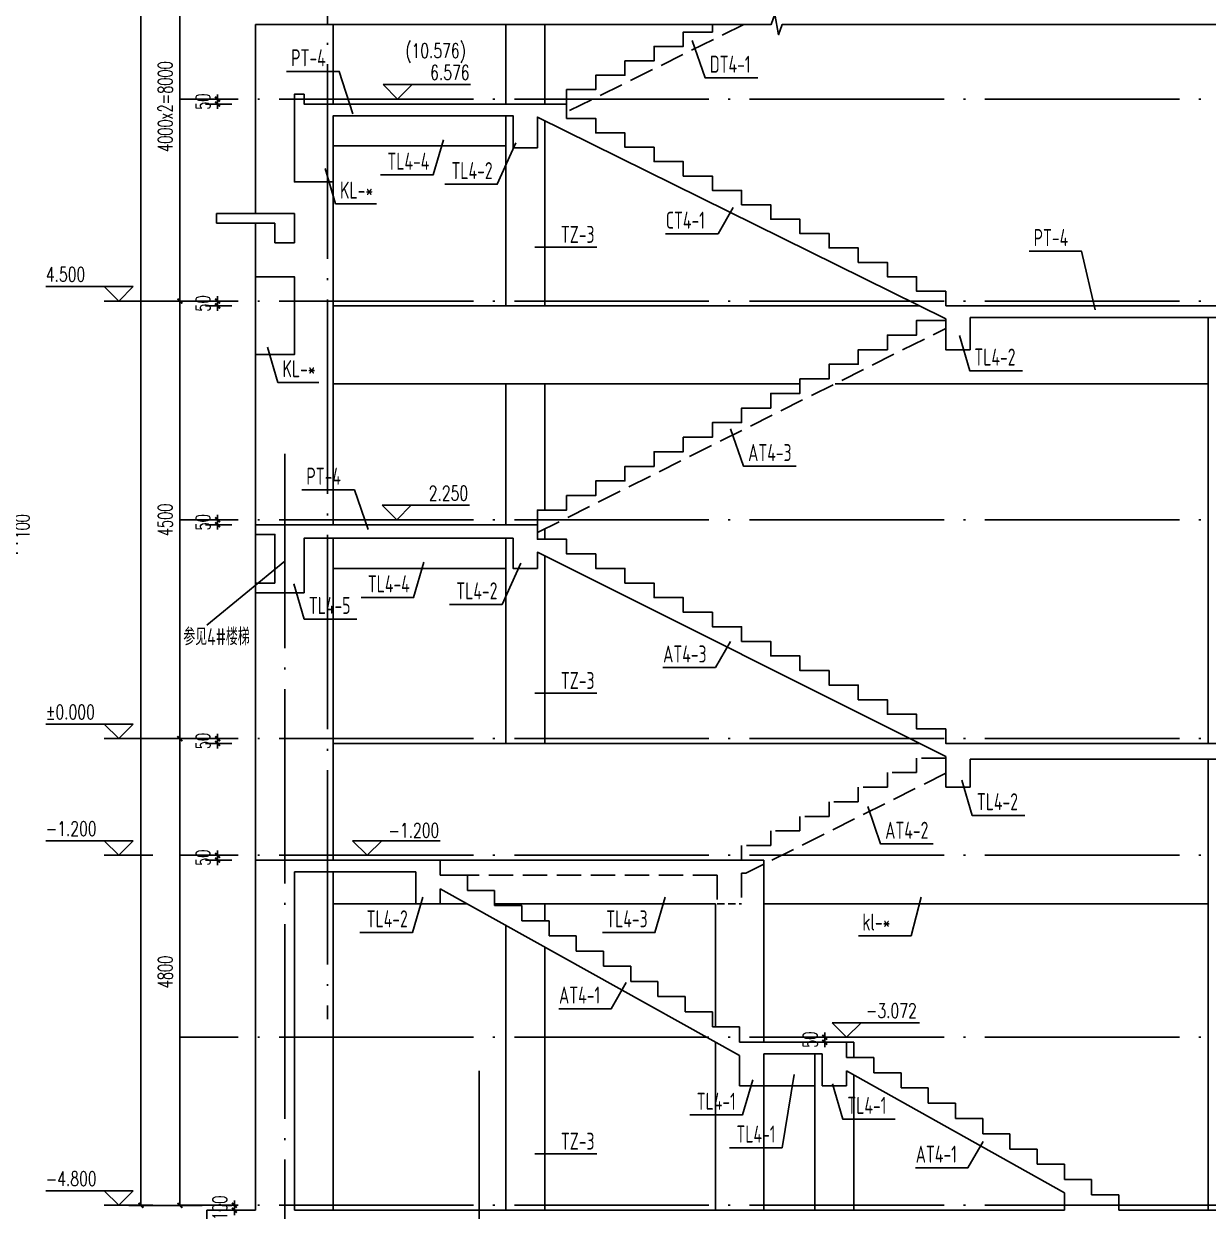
# Model space of a CAD drawing. Extents: x 239268 to 489116, y -316056 to -246175.
# Drawn here: x 441589 to 453773, y -305552 to -293339 of the extents above; entities that cross this region are included whole.
import ezdxf

# ---------------------------------------------------------------- set-up
doc = ezdxf.new("R2010")
doc.units = 0
doc.header["$LTSCALE"] = 1000
doc.header["$MEASUREMENT"] = 0
for name, pattern in [('DASH', [0.35, 0.25, -0.1]), ('DOTE', [2.42, 2, -0.2, 0.02, -0.2]), ('HIDDEN', [0.375, 0.25, -0.125])]:
    doc.linetypes.add(name, pattern=pattern)
doc.layers.get('0').update_dxf_attribs({"linetype": 'CONTINUOUS'})
doc.layers.get('Defpoints').update_dxf_attribs({"color": 6, "linetype": 'CONTINUOUS'})
for name, color, linetype in [('3-ban', 84, 'CONTINUOUS'), ('3-liang-s', 120, 'CONTINUOUS'), ('AXIS', 3, 'CONTINUOUS'), ('DIM_ELEV', 3, 'CONTINUOUS'), ('DIM_SYMB', 3, 'CONTINUOUS'), ('DOTE', 26, 'DOTE'), ('PUB_DIM', 3, 'CONTINUOUS'), ('PUB_TEXT', 7, 'CONTINUOUS'), ('WALL', 2, 'CONTINUOUS'), ('看线', 87, 'CONTINUOUS'), ('看线1', 7, 'CONTINUOUS'), ('面层', 185, 'CONTINUOUS')]:
    doc.layers.add(name, color=color, linetype=linetype)
doc.styles.add('_TCH_DIM', font='SIMPLEX', dxfattribs={"bigfont": 'GBCBIG'})
doc.styles.add('DIM_FONT', font='SIMPLEX.shx', dxfattribs={"width": 0.65})
doc.styles.add('TSSD_Rein', font='Tssdeng.shx', dxfattribs={"width": 0.7, "bigfont": 'hztxt.shx'})
doc.dimstyles.new('DIMN50', dxfattribs={"dimscale": 0.5, "dimtxt": 300, "dimasz": 100, "dimexe": 250, "dimexo": 300, "dimgap": 150, "dimtad": 1, "dimdec": 0, "dimzin": 0, "dimdsep": 46, "dimtxsty": 'DIM_FONT', "dimblk": 'ARCHTICK', "dimcen": 0.09, "dimclrt": 7, "dimazin": 2, "dimtfac": 1, "dimtdec": 0, "dimtix": 1, "dimtmove": 2, "dimatfit": 3, "dimfxl": 0, "dimtolj": 1, "dimtzin": 0, "dimarcsym": 0})

# ---------------------------------------------------------------- blocks, each defined once
blk = doc.blocks.new('_ArchTick')
at = {"color": 0, "linetype": 'ByBlock', "const_width": 0.4}
blk.add_lwpolyline([(-0.5, -0.5), (0.5, 0.5)], dxfattribs=at)
blk = doc.blocks.new('*D436')
at = {"layer": 'AXIS', "color": 0, "lineweight": -2}
for p, q in [((441002, -298683), (441527, -298683)), ((441402, -298683), (441402, -298633)), ((441402, -298783), (441402, -298683)), ((441002, -298783), (441527, -298783)), ((441402, -298783), (441402, -298833))]:
    blk.add_line(p, q, dxfattribs=at)
at = {"layer": 'Defpoints', "color": 0}
for p in [(440852, -298683), (441402, -298683), (440852, -298783)]:
    blk.add_point(p, dxfattribs=at)
at = {"layer": 'AXIS', "color": 0, "lineweight": -2, "xscale": 50, "yscale": 50, "zscale": 50}
for p, rotation in [((441402, -298683), 270), ((441402, -298783), 90)]:
    blk.add_blockref('_ArchTick', p, dxfattribs=dict(at, rotation=rotation))
at = {"layer": 'AXIS', "color": 7, "insert": (441575, -298508), "char_height": 150, "attachment_point": 5, "rotation": 90, "style": 'DIM_FONT'}
blk.add_mtext('\\A1;100', dxfattribs=at)
blk = doc.blocks.new('*D487')
at = {"layer": 'Defpoints', "color": 0}
for p in [(442795, -283691), (443573, -283691), (443573, -305491)]:
    blk.add_point(p, dxfattribs=at)
at = {"layer": 'PUB_DIM', "color": 0, "lineweight": -2}
for p, q in [((443423, -283691), (442670, -283691)), ((442795, -283691), (442795, -292441)), ((442795, -305491), (442795, -293008)), ((443423, -305491), (442670, -305491))]:
    blk.add_line(p, q, dxfattribs=at)
at = {"layer": 'PUB_DIM', "color": 0, "lineweight": -2, "xscale": 50, "yscale": 50, "zscale": 50}
for p, rotation in [((442795, -283691), 90), ((442795, -305491), 270)]:
    blk.add_blockref('_ArchTick', p, dxfattribs=dict(at, rotation=rotation))
at = {"layer": 'PUB_DIM', "color": 7, "insert": (442657, -292724), "char_height": 150, "attachment_point": 5, "rotation": 90, "style": 'DIM_FONT'}
blk.add_mtext('\\A1;21000', dxfattribs=at)
blk = doc.blocks.new('*D488')
at = {"layer": 'Defpoints', "color": 0}
for p in [(443195, -300691), (443573, -300691), (443573, -305491)]:
    blk.add_point(p, dxfattribs=at)
at = {"layer": 'PUB_DIM', "color": 0, "lineweight": -2}
for p, q in [((443423, -300691), (443070, -300691)), ((443195, -305491), (443195, -300691)), ((443423, -305491), (443070, -305491))]:
    blk.add_line(p, q, dxfattribs=at)
at = {"layer": 'PUB_DIM', "color": 0, "lineweight": -2, "xscale": 50, "yscale": 50, "zscale": 50}
for p, rotation in [((443195, -300691), 90), ((443195, -305491), 270)]:
    blk.add_blockref('_ArchTick', p, dxfattribs=dict(at, rotation=rotation))
at = {"layer": 'PUB_DIM', "color": 7, "insert": (443045, -303091), "char_height": 150, "attachment_point": 5, "rotation": 90, "style": 'DIM_FONT'}
blk.add_mtext('\\A1;4800', dxfattribs=at)
blk = doc.blocks.new('*D489')
at = {"layer": 'Defpoints', "color": 0}
for p in [(443195, -296191), (443573, -296191), (443573, -300691)]:
    blk.add_point(p, dxfattribs=at)
at = {"layer": 'PUB_DIM', "color": 0, "lineweight": -2}
for p, q in [((443423, -296191), (443070, -296191)), ((443195, -300691), (443195, -296191)), ((443423, -300691), (443070, -300691))]:
    blk.add_line(p, q, dxfattribs=at)
at = {"layer": 'PUB_DIM', "color": 0, "lineweight": -2, "xscale": 50, "yscale": 50, "zscale": 50}
for p, rotation in [((443195, -296191), 90), ((443195, -300691), 270)]:
    blk.add_blockref('_ArchTick', p, dxfattribs=dict(at, rotation=rotation))
at = {"layer": 'PUB_DIM', "color": 7, "insert": (443045, -298441), "char_height": 150, "attachment_point": 5, "rotation": 90, "style": 'DIM_FONT'}
blk.add_mtext('\\A1;4500', dxfattribs=at)
blk = doc.blocks.new('*D490')
at = {"layer": 'Defpoints', "color": 0}
for p in [(443195, -292191), (443573, -292191), (443573, -296191)]:
    blk.add_point(p, dxfattribs=at)
at = {"layer": 'PUB_DIM', "color": 0, "lineweight": -2}
for p, q in [((443423, -292191), (443070, -292191)), ((443195, -296191), (443195, -292191)), ((443423, -296191), (443070, -296191))]:
    blk.add_line(p, q, dxfattribs=at)
at = {"layer": 'PUB_DIM', "color": 0, "lineweight": -2, "xscale": 50, "yscale": 50, "zscale": 50}
for p, rotation in [((443195, -292191), 90), ((443195, -296191), 270)]:
    blk.add_blockref('_ArchTick', p, dxfattribs=dict(at, rotation=rotation))
at = {"layer": 'PUB_DIM', "color": 7, "insert": (443045, -294191), "char_height": 150, "attachment_point": 5, "rotation": 90, "style": 'DIM_FONT'}
blk.add_mtext('\\A1;4000x2=8000', dxfattribs=at)
blk = doc.blocks.new('*D832')
at = {"layer": '3-ban', "color": 0, "lineweight": -2}
for p, q in [((329213, -309108), (329213, -309058)), ((329916, -309108), (329088, -309108)), ((330026, -309218), (329088, -309218)), ((329213, -309108), (329213, -309218)), ((329213, -309218), (329213, -309268))]:
    blk.add_line(p, q, dxfattribs=at)
at = {"layer": '3-liang-s', "color": 0, "lineweight": -2}
for p, q in [((443756, -305491), (443756, -305441)), ((443729, -305491), (443631, -305491)), ((443729, -305541), (443631, -305541)), ((443756, -305541), (443756, -305491)), ((443756, -305541), (443756, -305591))]:
    blk.add_line(p, q, dxfattribs=at)
at = {"layer": 'Defpoints', "color": 0}
for p in [(443756, -305491), (443879, -305491), (443879, -305541), (329213, -309218), (330066, -309108), (330176, -309218)]:
    blk.add_point(p, dxfattribs=at)
at = {"layer": '3-ban', "color": 0, "lineweight": -2, "xscale": 50, "yscale": 50, "zscale": 50}
for p, rotation in [((329213, -309108), 270), ((329213, -309218), 90)]:
    blk.add_blockref('_ArchTick', p, dxfattribs=dict(at, rotation=rotation))
at = {"layer": '3-liang-s', "color": 0, "lineweight": -2, "xscale": 50, "yscale": 50, "zscale": 50}
for p, rotation in [((443756, -305491), 270), ((443756, -305541), 90)]:
    blk.add_blockref('_ArchTick', p, dxfattribs=dict(at, rotation=rotation))
at = {"layer": '3-ban', "color": 7, "insert": (329063, -309277), "char_height": 150, "attachment_point": 5, "rotation": 90, "style": 'DIM_FONT'}
blk.add_mtext('\\A1;50', dxfattribs=at)
at = {"layer": '3-liang-s', "color": 7, "insert": (443606, -305516), "char_height": 150, "attachment_point": 5, "rotation": 90, "style": 'DIM_FONT'}
blk.add_mtext('\\A1;100', dxfattribs=at)
blk = doc.blocks.new('*D836')
at = {"layer": '3-ban', "color": 0, "lineweight": -2}
for p, q in [((330176, -313574), (330176, -313260)), ((330676, -313574), (330676, -313260)), ((330176, -313385), (330676, -313385))]:
    blk.add_line(p, q, dxfattribs=at)
at = {"layer": '3-liang-s', "color": 0, "lineweight": -2}
for p, q in [((443729, -298441), (443458, -298441)), ((443583, -298441), (443583, -298391)), ((443583, -298491), (443583, -298441)), ((443729, -298491), (443458, -298491)), ((443583, -298491), (443583, -298541))]:
    blk.add_line(p, q, dxfattribs=at)
at = {"layer": 'Defpoints', "color": 0}
for p in [(443583, -298441), (443879, -298441), (443879, -298491), (330676, -313385), (330176, -313724), (330676, -313724)]:
    blk.add_point(p, dxfattribs=at)
at = {"layer": '3-ban', "color": 0, "lineweight": -2, "xscale": 50, "yscale": 50, "zscale": 50, "rotation": 180}
blk.add_blockref('_ArchTick', (330176, -313385), dxfattribs=at)
at = {"layer": '3-ban', "color": 0, "lineweight": -2, "xscale": 50, "yscale": 50, "zscale": 50}
blk.add_blockref('_ArchTick', (330676, -313385), dxfattribs=at)
at = {"layer": '3-liang-s', "color": 0, "lineweight": -2, "xscale": 50, "yscale": 50, "zscale": 50}
for p, rotation in [((443583, -298441), 270), ((443583, -298491), 90)]:
    blk.add_blockref('_ArchTick', p, dxfattribs=dict(at, rotation=rotation))
at = {"layer": '3-ban', "color": 7, "insert": (330426, -313235), "char_height": 150, "attachment_point": 5, "style": 'DIM_FONT'}
blk.add_mtext('\\A1;250', dxfattribs=at)
at = {"layer": '3-liang-s', "color": 7, "insert": (443433, -298466), "char_height": 150, "attachment_point": 5, "rotation": 90, "style": 'DIM_FONT'}
blk.add_mtext('\\A1;50', dxfattribs=at)
blk = doc.blocks.new('*D838')
at = {"layer": '3-ban', "color": 0, "lineweight": -2}
for p, q in [((329696, -313944), (329088, -313944)), ((329213, -313944), (329213, -313894)), ((329213, -313944), (329213, -314054)), ((329806, -314054), (329088, -314054)), ((329213, -314054), (329213, -314104))]:
    blk.add_line(p, q, dxfattribs=at)
at = {"layer": '3-liang-s', "color": 0, "lineweight": -2}
for p, q in [((443583, -300691), (443583, -300641)), ((443729, -300691), (443458, -300691)), ((443729, -300741), (443458, -300741)), ((443583, -300741), (443583, -300691)), ((443583, -300741), (443583, -300791))]:
    blk.add_line(p, q, dxfattribs=at)
at = {"layer": 'Defpoints', "color": 0}
for p in [(443583, -300691), (443879, -300691), (443879, -300741), (329846, -313944), (329213, -314054), (329956, -314054)]:
    blk.add_point(p, dxfattribs=at)
at = {"layer": '3-ban', "color": 0, "lineweight": -2, "xscale": 50, "yscale": 50, "zscale": 50}
for p, rotation in [((329213, -313944), 270), ((329213, -314054), 90)]:
    blk.add_blockref('_ArchTick', p, dxfattribs=dict(at, rotation=rotation))
at = {"layer": '3-liang-s', "color": 0, "lineweight": -2, "xscale": 50, "yscale": 50, "zscale": 50}
for p, rotation in [((443583, -300691), 270), ((443583, -300741), 90)]:
    blk.add_blockref('_ArchTick', p, dxfattribs=dict(at, rotation=rotation))
at = {"layer": '3-ban', "color": 7, "insert": (328880, -313999), "char_height": 150, "attachment_point": 5, "rotation": 90, "style": 'DIM_FONT'}
blk.add_mtext('\\A1;50', dxfattribs=at)
at = {"layer": '3-liang-s', "color": 7, "insert": (443433, -300716), "char_height": 150, "attachment_point": 5, "rotation": 90, "style": 'DIM_FONT'}
blk.add_mtext('\\A1;50', dxfattribs=at)
blk = doc.blocks.new('*D839')
at = {"layer": '3-ban', "color": 0, "lineweight": -2}
for p, q in [((329806, -314054), (329088, -314054)), ((329213, -314054), (329213, -314494)), ((329916, -314494), (329088, -314494))]:
    blk.add_line(p, q, dxfattribs=at)
at = {"layer": '3-liang-s', "color": 0, "lineweight": -2}
for p, q in [((443729, -301891), (443458, -301891)), ((443583, -301891), (443583, -301841)), ((443583, -301941), (443583, -301891)), ((443729, -301941), (443458, -301941)), ((443583, -301941), (443583, -301991))]:
    blk.add_line(p, q, dxfattribs=at)
at = {"layer": 'Defpoints', "color": 0}
for p in [(443583, -301891), (443879, -301891), (443879, -301941), (329956, -314054), (329213, -314494), (330066, -314494)]:
    blk.add_point(p, dxfattribs=at)
at = {"layer": '3-ban', "color": 0, "lineweight": -2, "xscale": 50, "yscale": 50, "zscale": 50}
for p, rotation in [((329213, -314054), 90), ((329213, -314494), 270)]:
    blk.add_blockref('_ArchTick', p, dxfattribs=dict(at, rotation=rotation))
at = {"layer": '3-liang-s', "color": 0, "lineweight": -2, "xscale": 50, "yscale": 50, "zscale": 50}
for p, rotation in [((443583, -301891), 270), ((443583, -301941), 90)]:
    blk.add_blockref('_ArchTick', p, dxfattribs=dict(at, rotation=rotation))
at = {"layer": '3-ban', "color": 7, "insert": (329063, -314274), "char_height": 150, "attachment_point": 5, "rotation": 90, "style": 'DIM_FONT'}
blk.add_mtext('\\A1;200', dxfattribs=at)
at = {"layer": '3-liang-s', "color": 7, "insert": (443433, -301916), "char_height": 150, "attachment_point": 5, "rotation": 90, "style": 'DIM_FONT'}
blk.add_mtext('\\A1;50', dxfattribs=at)
blk = doc.blocks.new('*D841')
at = {"layer": '3-ban', "color": 0, "lineweight": -2}
for p, q in [((329696, -313944), (329088, -313944)), ((329213, -313944), (329213, -314604)), ((330026, -314604), (329088, -314604))]:
    blk.add_line(p, q, dxfattribs=at)
at = {"layer": '3-liang-s', "color": 0, "lineweight": -2}
for p, q in [((443583, -296191), (443583, -296141)), ((443729, -296191), (443458, -296191)), ((443729, -296241), (443458, -296241)), ((443583, -296241), (443583, -296191)), ((443583, -296241), (443583, -296291))]:
    blk.add_line(p, q, dxfattribs=at)
at = {"layer": 'Defpoints', "color": 0}
for p in [(443583, -296191), (443879, -296191), (443879, -296241), (329846, -313944), (329213, -314604), (330176, -314604)]:
    blk.add_point(p, dxfattribs=at)
at = {"layer": '3-ban', "color": 0, "lineweight": -2, "xscale": 50, "yscale": 50, "zscale": 50}
for p, rotation in [((329213, -313944), 90), ((329213, -314604), 270)]:
    blk.add_blockref('_ArchTick', p, dxfattribs=dict(at, rotation=rotation))
at = {"layer": '3-liang-s', "color": 0, "lineweight": -2, "xscale": 50, "yscale": 50, "zscale": 50}
for p, rotation in [((443583, -296191), 270), ((443583, -296241), 90)]:
    blk.add_blockref('_ArchTick', p, dxfattribs=dict(at, rotation=rotation))
at = {"layer": '3-ban', "color": 7, "insert": (329063, -314274), "char_height": 150, "attachment_point": 5, "rotation": 90, "style": 'DIM_FONT'}
blk.add_mtext('\\A1;300', dxfattribs=at)
at = {"layer": '3-liang-s', "color": 7, "insert": (443433, -296216), "char_height": 150, "attachment_point": 5, "rotation": 90, "style": 'DIM_FONT'}
blk.add_mtext('\\A1;50', dxfattribs=at)
blk = doc.blocks.new('*D842')
at = {"layer": '3-liang-s', "color": 0, "lineweight": -2}
for p, q in [((443583, -294115), (443583, -294065)), ((443729, -294115), (443458, -294115)), ((443729, -294165), (443458, -294165)), ((443583, -294165), (443583, -294115)), ((443583, -294165), (443583, -294215))]:
    blk.add_line(p, q, dxfattribs=at)
at = {"layer": 'Defpoints', "color": 0}
for p in [(443583, -294115), (443879, -294115), (443879, -294165)]:
    blk.add_point(p, dxfattribs=at)
at = {"layer": '3-liang-s', "color": 0, "lineweight": -2, "xscale": 50, "yscale": 50, "zscale": 50}
for p, rotation in [((443583, -294115), 270), ((443583, -294165), 90)]:
    blk.add_blockref('_ArchTick', p, dxfattribs=dict(at, rotation=rotation))
at = {"layer": '3-liang-s', "color": 7, "insert": (443433, -294140), "char_height": 150, "attachment_point": 5, "rotation": 90, "style": 'DIM_FONT'}
blk.add_mtext('\\A1;50', dxfattribs=at)
blk = doc.blocks.new('*D858')
at = {"layer": '3-liang-s', "color": 0, "lineweight": -2}
for p, q in [((449828, -303763), (449828, -303713)), ((449757, -303763), (449703, -303763)), ((449757, -303813), (449703, -303813)), ((449828, -303763), (449828, -303813)), ((449828, -303813), (449828, -303863))]:
    blk.add_line(p, q, dxfattribs=at)
at = {"layer": 'Defpoints', "color": 0}
for p in [(449828, -303813), (449907, -303763), (449907, -303813)]:
    blk.add_point(p, dxfattribs=at)
at = {"layer": '3-liang-s', "color": 0, "lineweight": -2, "xscale": 50, "yscale": 50, "zscale": 50}
for p, rotation in [((449828, -303763), 270), ((449828, -303813), 90)]:
    blk.add_blockref('_ArchTick', p, dxfattribs=dict(at, rotation=rotation))
at = {"layer": '3-liang-s', "color": 7, "insert": (449678, -303788), "char_height": 150, "attachment_point": 5, "rotation": 90, "style": 'DIM_FONT'}
blk.add_mtext('\\A1;50', dxfattribs=at)

msp = doc.modelspace()

# ---------------------------------------------------------------- linework, layer by layer
at = {"layer": '3-ban'}
for points in [[(449140.1, -293896), (448599.3, -293896), (448466.2, -293512.5)], [(444292.8, -293829.2), (444833.6, -293829.2), (444974.1, -294264.2)], [(445259.3, -294893.8), (445800.1, -294893.8), (445906, -294531.2)], [(445918.9, -294989.9), (446459.7, -294989.9), (446651.9, -294563.5)], [(445218.3, -295190.9), (444796.3, -295190.9), (444690.3, -294828.4)], [(448190.1, -295499.9), (448730.8, -295499.9), (448885.7, -295230.2)], [(447484.5, -295635.4), (446845.7, -295635.4)], [(451929.9, -295678.7), (452470.7, -295678.7), (452611.2, -296279.6)], [(451860.6, -296907.4), (451319.8, -296907.4), (451213.9, -296544.9)], [(444626.1, -297027.3), (444204.1, -297027.3), (444098.1, -296664.8)], [(449534.2, -297889.8), (448993.5, -297889.8), (448860.3, -297506.4)], [(444449.4, -298132.5), (444990.2, -298132.5), (445130.7, -298540.4)], [(445058.2, -299239.8), (445599, -299239.8), (445705, -298877.2)], [(445968.3, -299311.7), (446509.1, -299311.7), (446701.4, -298885.4)], [(445015.6, -299461.7), (444474.8, -299461.7), (444368.9, -299099.2)], [(448162.3, -299961.1), (448703.1, -299961.1), (448857.9, -299691.4)], [(447484.5, -300223.4), (446845.7, -300223.4)], [(451886.5, -301480.4), (451345.7, -301480.4), (451239.8, -301117.8)], [(450943.9, -301774.1), (450403.1, -301774.1), (450270, -301390.7)], [(445045.7, -302685), (445586.5, -302685), (445692.5, -302322.4)], [(447540.8, -302685), (448081.6, -302685), (448187.6, -302322.4)], [(450174.8, -302718.2), (450715.6, -302718.2), (450821.6, -302322.4)], [(447091.5, -303469.3), (447632.2, -303469.3), (447787.1, -303199.7)], [(448440.7, -304561.3), (448981.5, -304561.3), (449087.4, -304198.7)], [(448849.3, -304898.4), (449390.1, -304898.4), (449513.6, -304145.3)], [(450554.1, -304603.6), (450013.3, -304603.6), (449907.3, -304241)], [(450760.5, -305105.1), (451301.3, -305105.1), (451456.1, -304835.4)], [(447484.5, -304961.5), (446845.7, -304961.5)]]:
    msp.add_lwpolyline(points, dxfattribs=at)
at = {"layer": '3-liang-s'}
for p, q in [((443973, -295290.8), (443973, -293346.4)), ((444773, -294164.8), (444773, -293346.4)), ((446547.9, -293346.4), (446547.9, -294164.8)), ((446947.9, -293346.4), (446947.9, -294164.8)), ((444773, -298490.8), (444773, -294284.8)), ((446547.9, -294284.8), (446547.9, -296240.8)), ((446947.9, -294335.1), (446947.9, -296240.8)), ((446547.9, -294594.8), (444773, -294594.8)), ((443973, -301940.8), (443973, -295390.8)), ((450802.2, -296240.8), (444773, -296240.8)), ((453772.9, -296360.8), (453772.9, -300740.8)), ((449573, -297040.8), (444773, -297040.8)), ((446547.9, -297040.8), (446547.9, -298490.8)), ((446947.9, -297040.8), (446947.9, -298340.8)), ((453772.9, -297040.8), (449936, -297040.8)), ((446947.9, -298534.8), (446947.9, -298640.8)), ((444773, -301940.8), (444773, -298630.8)), ((446547.9, -298630.8), (446547.9, -300740.8)), ((446947.9, -298812.5), (446947.9, -300740.8)), ((444273, -298864.7), (443472.6, -299523.9)), ((446547.9, -298940.8), (444773, -298940.8)), ((450804.6, -300740.8), (444773, -300740.8)), ((453772.9, -300900.8), (453772.9, -305540.8)), ((445873, -301940.8), (449203, -301940.8)), ((449203, -301940.8), (449203, -303812.8)), ((444773, -305540.8), (444773, -302060.8)), ((446154.1, -302390.8), (444773, -302390.8)), ((448703, -302390.8), (446433, -302390.8)), ((446547.9, -302390.8), (446547.9, -302408.8)), ((446947.9, -302390.8), (446947.9, -302564.8)), ((448703, -302390.8), (448703, -303656.8)), ((453772.9, -302390.8), (449203, -302390.8)), ((446547.9, -302610.3), (446547.9, -305540.8)), ((446947.9, -302833.1), (446947.9, -305540.8)), ((448703, -303810.9), (448703, -305540.8)), ((450052.9, -303812.8), (450127.9, -303812.8)), ((450127.9, -303812.8), (450127.9, -303969.8)), ((449203, -303932.8), (449203, -305540.8)), ((449727.9, -303932.8), (449727.9, -305540.8)), ((450127.9, -304149.5), (450127.9, -305540.8)), ((449203, -304262.8), (449727.9, -304262.8))]:
    msp.add_line(p, q, dxfattribs=at)
at = {"layer": 'DIM_ELEV'}
for p, q in [((445434.7, -294114.8), (445284.7, -293964.8)), ((445284.7, -293964.8), (446184.7, -293964.8)), ((445434.7, -294114.8), (445584.7, -293964.8)), ((442716.3, -296040.8), (441816.3, -296040.8)), ((442566.3, -296190.8), (442416.3, -296040.8)), ((442566.3, -296190.8), (442716.3, -296040.8)), ((443427.4, -296190.8), (442416.3, -296190.8)), ((445425, -298440.8), (445275, -298290.8)), ((445275, -298290.8), (446175, -298290.8)), ((445425, -298440.8), (445575, -298290.8)), ((442716.3, -300540.8), (441816.3, -300540.8)), ((442566.3, -300690.8), (442416.3, -300540.8)), ((442566.3, -300690.8), (442716.3, -300540.8)), ((443427.4, -300690.8), (442416.3, -300690.8)), ((442716.3, -301740.8), (441816.3, -301740.8)), ((442566.3, -301890.8), (442416.3, -301740.8)), ((442566.3, -301890.8), (442716.3, -301740.8)), ((445120.9, -301890.8), (444970.9, -301740.8)), ((444970.9, -301740.8), (445870.9, -301740.8)), ((445120.9, -301890.8), (445270.9, -301740.8)), ((442916.3, -301890.8), (442416.3, -301890.8)), ((450052.9, -303762.8), (449902.9, -303612.8)), ((449902.9, -303612.8), (450802.9, -303612.8)), ((450052.9, -303762.8), (450202.9, -303612.8)), ((442716.3, -305340.8), (441816.3, -305340.8)), ((442566.3, -305490.8), (442416.3, -305340.8)), ((442566.3, -305490.8), (442716.3, -305340.8)), ((442916.3, -305490.8), (442416.3, -305490.8))]:
    msp.add_line(p, q, dxfattribs=at)
at = {"layer": 'DIM_SYMB'}
msp.add_lwpolyline([(443973, -293346.4), (449278, -293346.4), (449316.2, -293241.4), (449353.3, -293451.4), (449390.5, -293346.4), (454695.6, -293346.4)], dxfattribs=at)
at = {"layer": 'DOTE'}
for p, q in [((444713.1, -281654.9), (444713.1, -303576.1)), ((455895.6, -294114.8), (443194.9, -294114.8)), ((455895.6, -296190.8), (443194.9, -296190.8)), ((444273, -297760.8), (444273, -307295.6)), ((455895.6, -298440.8), (443194.9, -298440.8)), ((455895.6, -300690.8), (443194.9, -300690.8)), ((455895.6, -301890.8), (443194.9, -301890.8)), ((455895.6, -303762.8), (443194.9, -303762.8)), ((446273, -304109.3), (446273, -307295.6)), ((455895.6, -305490.8), (443194.9, -305490.8))]:
    msp.add_line(p, q, dxfattribs=at)
at = {"layer": 'WALL'}
for p, q in [((443573, -295290.8), (444373, -295290.8)), ((443573, -295290.8), (443573, -295390.8)), ((444373, -295290.8), (444373, -295590.8)), ((443573, -295390.8), (444173, -295390.8)), ((444173, -295390.8), (444173, -295590.8)), ((444173, -295590.8), (444373, -295590.8)), ((454695.6, -296240.8), (451072.9, -296240.8)), ((454172.9, -296360.8), (451322.9, -296360.8)), ((451322.9, -296360.8), (451322.9, -296690.8)), ((444473, -298490.8), (443973, -298490.8)), ((443973, -298490.8), (443973, -298590.8)), ((444173, -299090.8), (443973, -299090.8)), ((454172.9, -300900.8), (451322.9, -300900.8)), ((451322.9, -300900.8), (451322.9, -301190.8)), ((451322.9, -301190.8), (451072.9, -301190.8)), ((445873, -301940.8), (443973, -301940.8)), ((443973, -301940.8), (443973, -305540.8)), ((445873, -302096.8), (445873, -301940.8)), ((444373, -305540.8), (444373, -302060.8)), ((445623, -302060.8), (444373, -302060.8)), ((445623, -302060.8), (445623, -302390.8)), ((446153, -302096.8), (445873, -302096.8)), ((446153, -302252.8), (446153, -302096.8)), ((445873, -302390.8), (445873, -302234.2)), ((445873, -302234.2), (448953, -303950.2)), ((446433, -302252.8), (446153, -302252.8)), ((446433, -302408.8), (446433, -302252.8)), ((445623, -302390.8), (445873, -302390.8)), ((446713, -302408.8), (446433, -302408.8)), ((446713, -302564.8), (446713, -302408.8)), ((446993, -302564.8), (446713, -302564.8)), ((446993, -302720.8), (446993, -302564.8)), ((447273, -302720.8), (446993, -302720.8)), ((447273, -302876.8), (447273, -302720.8)), ((447553, -302876.8), (447273, -302876.8)), ((447553, -303032.8), (447553, -302876.8)), ((447833, -303032.8), (447553, -303032.8)), ((447833, -303188.8), (447833, -303032.8)), ((448113, -303188.8), (447833, -303188.8)), ((448113, -303344.8), (448113, -303188.8)), ((448393, -303344.8), (448113, -303344.8)), ((448393, -303500.8), (448393, -303344.8)), ((448673, -303500.8), (448393, -303500.8)), ((448673, -303656.8), (448673, -303500.8)), ((448953, -303656.8), (448673, -303656.8)), ((448953, -303812.8), (448953, -303656.8)), ((450052.9, -303812.8), (448953, -303812.8)), ((450052.9, -303969.8), (450052.9, -303812.8)), ((448953, -303950.2), (448953, -304262.8)), ((449802.9, -303932.8), (449203, -303932.8)), ((449203, -304262.8), (449203, -303932.8)), ((449802.9, -303932.8), (449802.9, -304262.8)), ((450332.9, -303969.8), (450052.9, -303969.8)), ((450332.9, -304126.8), (450332.9, -303969.8)), ((450052.9, -304262.8), (450052.9, -304107.4)), ((450052.9, -304107.4), (452292.9, -305363.4)), ((450612.9, -304126.8), (450332.9, -304126.8)), ((450612.9, -304283.8), (450612.9, -304126.8)), ((448953, -304262.8), (449203, -304262.8)), ((449802.9, -304262.8), (450052.9, -304262.8)), ((450892.9, -304283.8), (450612.9, -304283.8)), ((450892.9, -304440.8), (450892.9, -304283.8)), ((451172.9, -304440.8), (450892.9, -304440.8)), ((451172.9, -304597.8), (451172.9, -304440.8)), ((451452.9, -304597.8), (451172.9, -304597.8)), ((451452.9, -304754.8), (451452.9, -304597.8)), ((451732.9, -304754.8), (451452.9, -304754.8)), ((451732.9, -304911.8), (451732.9, -304754.8)), ((452012.9, -304911.8), (451732.9, -304911.8)), ((452012.9, -305068.8), (452012.9, -304911.8)), ((452292.9, -305068.8), (452012.9, -305068.8)), ((452292.9, -305225.8), (452292.9, -305068.8)), ((452572.9, -305225.8), (452292.9, -305225.8)), ((452572.9, -305382.8), (452572.9, -305225.8)), ((452292.9, -305363.4), (452292.9, -305540.8)), ((452852.9, -305382.8), (452572.9, -305382.8)), ((452852.9, -305540.8), (452852.9, -305382.8)), ((443473, -305540.8), (443473, -306495.6)), ((443973, -305540.8), (443473, -305540.8)), ((452292.9, -305540.8), (444373, -305540.8)), ((454695.6, -305540.8), (452852.9, -305540.8))]:
    msp.add_line(p, q, dxfattribs=at)
for points in [[(451322.9, -296690.8), (451072.9, -296690.8), (451072.9, -296374.7), (446872.9, -294298), (446872.9, -294614.8), (446622.9, -294614.8), (446622.9, -294284.8), (444773, -294284.8), (444773, -294964.8), (444373, -294964.8), (444373, -294064.8), (444473, -294064.8)], [(451072.9, -296240.8), (451072.9, -296090.8), (450772.9, -296090.8), (450772.9, -295940.8), (450772.9, -295940.8), (450472.9, -295940.8), (450472.9, -295792.8), (450172.9, -295792.8), (450172.9, -295644.8), (449872.9, -295644.8), (449872.9, -295496.8), (449572.9, -295496.8), (449572.9, -295348.8), (449272.9, -295348.8), (449272.9, -295200.8), (448972.9, -295200.8), (448972.9, -295052.8), (448672.9, -295052.8), (448672.9, -294904.8), (448372.9, -294904.8), (448372.9, -294756.8), (448072.9, -294756.8), (448072.9, -294608.8), (447772.9, -294608.8), (447772.9, -294460.8), (447472.9, -294460.8), (447472.9, -294312.8), (447172.9, -294312.8), (447172.9, -294164.8), (444473, -294164.8), (444473, -294064.8)], [(444173, -299090.8), (444173, -298590.8), (443973, -298590.8)], [(444473, -298490.8), (446872.9, -298490.8), (446872.9, -298640.8), (447172.9, -298640.8), (447172.9, -298790.8), (447472.9, -298790.8), (447472.9, -298940.8), (447772.9, -298940.8), (447772.9, -299090.8), (448072.9, -299090.8), (448072.9, -299240.8), (448372.9, -299240.8), (448372.9, -299390.8), (448672.9, -299390.8), (448672.9, -299540.8), (448972.9, -299540.8), (448972.9, -299690.8), (449272.9, -299690.8), (449272.9, -299840.8), (449572.9, -299840.8), (449572.9, -299990.8), (449872.9, -299990.8), (449872.9, -300140.8), (450172.9, -300140.8), (450172.9, -300290.8), (450472.9, -300290.8), (450472.9, -300440.8), (450772.9, -300440.8), (450772.9, -300590.8), (451072.9, -300590.8), (451072.9, -300740.8), (454695.6, -300740.8)], [(451072.9, -301190.8), (451072.9, -300875), (446872.9, -298775), (446872.9, -298940.8), (446622.9, -298940.8), (446622.9, -298630.8), (444473, -298630.8), (444473, -299190.8), (443973, -299190.8), (443973, -299090.8)]]:
    msp.add_lwpolyline(points, dxfattribs=at)
msp.add_lwpolyline([(443973, -296740.8), (444373, -296740.8), (444373, -295940.8), (443973, -295940.8)], close=True, dxfattribs=at)
at = {"layer": '看线', "color": 251, "linetype": 'DASH'}
for p, q in [((448997, -293346.4), (447172.9, -294246.3)), ((446872.9, -298572.3), (451072.9, -296472.3)), ((448722.9, -302096.8), (448722.9, -302390.8))]:
    msp.add_line(p, q, dxfattribs=at)
at = {"layer": '看线', "color": 251, "linetype": 'HIDDEN', "ltscale": 0.3}
msp.add_line((448722.9, -302390.8), (448972.9, -302390.8), dxfattribs=at)
at = {"layer": '看线', "color": 251}
for points in [[(447172.9, -294164.8), (447172.9, -294016.8), (447472.9, -294016.8), (447472.9, -293868.8), (447772.9, -293868.8), (447772.9, -293720.8), (448072.9, -293720.8), (448072.9, -293572.8), (448372.9, -293572.8), (448372.9, -293424.8), (448672.9, -293424.8), (448672.9, -293346.4)], [(451072.9, -296390.8), (450773, -296390.8), (450773, -296540.8), (450473, -296540.8), (450473, -296690.8), (450173, -296690.8), (450173, -296840.8), (449873, -296840.8), (449873, -296990.8), (449573, -296990.8), (449573, -297140.8), (449273, -297140.8), (449273, -297290.8), (448973, -297290.8), (448973, -297440.8), (448673, -297440.8), (448673, -297590.8), (448373, -297590.8), (448373, -297740.8), (448073, -297740.8), (448073, -297890.8), (447773, -297890.8), (447773, -298040.8), (447473, -298040.8), (447473, -298190.8), (447173, -298190.8), (447173, -298340.8), (446873, -298340.8), (446873, -298490.8)]]:
    msp.add_lwpolyline(points, dxfattribs=at)
at = {"layer": '看线', "color": 251, "linetype": 'DASH'}
for points in [[(451072.9, -300890.8), (450772.9, -300890.8), (450772.9, -301040.8), (450472.9, -301040.8), (450472.9, -301190.8), (450172.9, -301190.8), (450172.9, -301340.8), (449872.9, -301340.8), (449872.9, -301490.8), (449572.9, -301490.8), (449572.9, -301640.8), (449272.9, -301640.8), (449272.9, -301790.8), (448972.9, -301790.8), (448972.9, -301940.8), (445873, -301940.8)], [(451072.9, -301047.3), (449016.6, -302075.5), (448972.9, -302075.5), (448972.9, -302390.8)], [(448722.9, -302096.8), (446153, -302096.8)]]:
    msp.add_lwpolyline(points, dxfattribs=at)
at = {"layer": '看线1'}
msp.add_line((443973, -295890.8), (443973, -296740.8), dxfattribs=at)
at = {"layer": '面层'}
msp.add_line((454695.6, -305490.8), (452902.9, -305490.8), dxfattribs=at)

# ---------------------------------------------------------------- texts
at = {"layer": '3-ban', "style": 'TSSD_Rein', "width": 0.7}
for s, p in [('PT-4', (444339.6, -293776)), ('DT4-1', (448646.2, -293842.8)), ('TL4-4', (445329.2, -294840.6)), ('TL4-2', (445988.8, -294936.7)), ('KL-*', (444843.1, -295137.8)), ('CT4-1', (448193.6, -295446.8)), ('TZ-3', (447113.7, -295592.8)), ('PT-4', (451976.8, -295625.5)), ('TL4-2', (451366.7, -296854.3)), ('KL-*', (444250.9, -296974.2)), ('AT4-3', (449040.3, -297836.7)), ('PT-4', (444496.3, -298079.3)), ('TL4-4', (445128.2, -299186.6)), ('TL4-2', (446038.2, -299258.6)), ('TL4-5', (444521.6, -299408.6)), ('参见4#楼梯', (443230.5, -299730.6)), ('AT4-3', (448165.8, -299908)), ('TZ-3', (447113.7, -300180.8)), ('TL4-2', (451392.6, -301427.2)), ('AT4-2', (450450, -301721)), ('TL4-2', (445115.7, -302631.8)), ('TL4-3', (447580.5, -302631.8)), ('kl-*', (450214.5, -302665)), ('AT4-1', (447095, -303416.2)), ('TL4-1', (448510.6, -304508.2)), ('TL4-1', (450060.1, -304550.4)), ('TL4-1', (448919.2, -304845.3)), ('TZ-3', (447113.7, -304918.9)), ('AT4-1', (450764, -305052))]:
    msp.add_text(s, height=175, dxfattribs=at).set_placement(p)
at = {"layer": 'PUB_TEXT', "style": '_TCH_DIM', "width": 0.705882}
for s, p in [('(10.576)', (445514.7, -293689.8)), ('6.576', (445769.7, -293914.8)), ('4.500', (441816.3, -295990.8)), ('2.250', (445755, -298240.8)), ('%%P0.000', (441816.3, -300490.8)), ('-1.200', (441816.3, -301690.8)), ('-1.200', (445340.9, -301709.6)), ('-3.072', (450252.9, -303562.8)), ('-4.800', (441816.3, -305290.8))]:
    msp.add_text(s, height=148.75, dxfattribs=at).set_placement(p)

# ---------------------------------------------------------------- dimensions: what is measured, and where the dimension line sits
at = {"layer": '3-ban'}
dim = msp.add_linear_dim(base=(329212.7, -314604.5), p1=(329846.4, -313944.5), p2=(330176.4, -314604.5), angle=90, text='300', dimstyle='DIMN50', dxfattribs=at)
dim.commit()
dim.dimension.update_dxf_attribs({"geometry": '*D841', "text_midpoint": (329062.7, -314274.5)})
dim = msp.add_linear_dim(base=(330676.3, -313385.3), p1=(330176.3, -313724.5), p2=(330676.3, -313724.5), text='250', dimstyle='DIMN50', dxfattribs=at)
dim.commit()
dim.dimension.update_dxf_attribs({"geometry": '*D836', "text_midpoint": (330426.3, -313235.3)})
dim = msp.add_linear_dim(base=(329212.7, -309218.4), p1=(330066.4, -309108.4), p2=(330176.4, -309218.4), angle=90, text='50', dimstyle='DIMN50', dxfattribs=at)
dim.commit()
dim.dimension.update_dxf_attribs({"geometry": '*D832', "text_midpoint": (329062.7, -309277.1), "dimtype": 160})
at = {"layer": '3-liang-s'}
for base, p1, p2, picture, middle in [((443582.6, -294114.8), (443879.4, -294164.8), (443879.4, -294114.8), '*D842', (443432.6, -294139.8)), ((443582.6, -296190.8), (443879.4, -296240.8), (443879.4, -296190.8), '*D841', (443432.6, -296215.8)), ((443582.6, -298440.8), (443879.4, -298490.8), (443879.4, -298440.8), '*D836', (443432.6, -298465.8)), ((443582.6, -300690.8), (443879.4, -300740.8), (443879.4, -300690.8), '*D838', (443432.6, -300715.8)), ((443582.6, -301890.8), (443879.4, -301940.8), (443879.4, -301890.8), '*D839', (443432.6, -301915.8)), ((449828.1, -303812.8), (449906.9, -303762.8), (449906.9, -303812.8), '*D858', (449678.1, -303787.8))]:
    dim = msp.add_linear_dim(base=base, p1=p1, p2=p2, angle=90, dimstyle='DIMN50', dxfattribs=at)
    dim.commit()
    dim.dimension.update_dxf_attribs({"geometry": picture, "text_midpoint": middle})
dim = msp.add_linear_dim(base=(443755.5, -305490.8), p1=(443879.4, -305540.8), p2=(443879.4, -305490.8), angle=90, text='100', dimstyle='DIMN50', dxfattribs=at)
dim.commit()
dim.dimension.update_dxf_attribs({"geometry": '*D832', "text_midpoint": (443605.5, -305515.8)})
at = {"layer": 'AXIS'}
dim = msp.add_linear_dim(base=(441402.4, -298682.9), p1=(440852.4, -298782.9), p2=(440852.4, -298682.9), angle=89.99998, dimstyle='DIMN50', dxfattribs=at)
dim.commit()
dim.dimension.update_dxf_attribs({"geometry": '*D436', "text_midpoint": (441574.9, -298507.9), "dimtype": 161})
at = {"layer": 'PUB_DIM'}
dim = msp.add_linear_dim(base=(442794.9, -283690.8), p1=(443573, -305490.8), p2=(443573, -283690.8), angle=90, text='21000', dimstyle='DIMN50', dxfattribs=at)
dim.commit()
dim.dimension.update_dxf_attribs({"geometry": '*D487', "text_midpoint": (442657.4, -292724.5), "dimtype": 161})
dim = msp.add_aligned_dim(p1=(443573, -296190.8), p2=(443573, -292190.8), distance=378, text='4000x2=8000', dimstyle='DIMN50', dxfattribs=at)
dim.commit()
dim.dimension.update_dxf_attribs({"geometry": '*D490', "text_midpoint": (443044.9, -294190.8)})
for p1, p2, picture, middle in [((443573, -300690.8), (443573, -296190.8), '*D489', (443044.9, -298440.8)), ((443573, -305490.8), (443573, -300690.8), '*D488', (443044.9, -303090.8))]:
    dim = msp.add_aligned_dim(p1=p1, p2=p2, distance=378, dimstyle='DIMN50', dxfattribs=at)
    dim.commit()
    dim.dimension.update_dxf_attribs({"geometry": picture, "text_midpoint": middle})

doc.saveas('drawing.dxf')
